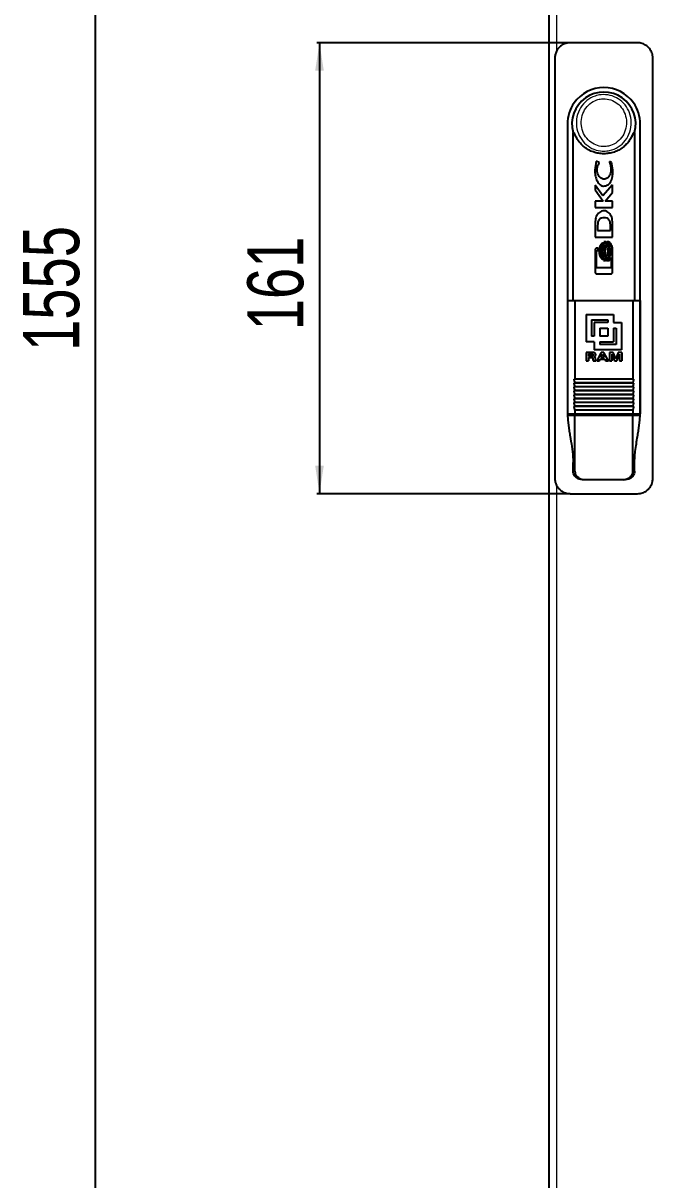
# Model space of a CAD drawing. Header units: millimetres. Extents: x -165 to 1228, y -811 to 1017.
# Drawn here: x -165.2 to 59.6, y -236.4 to 176.6 of the extents above; entities that cross this region are included whole.
import ezdxf

# ---------------------------------------------------------------- set-up
doc = ezdxf.new("R2010")
doc.units = ezdxf.units.MM
doc.layers.add('FORMAT', color=7, linetype='Continuous')
doc.styles.add('SLDTEXTSTYLE0', font='TXT', dxfattribs={"width": 0.75})
doc.dimstyles.new('SLDDIMSTYLE0', dxfattribs={"dimtxt": 20, "dimasz": 10, "dimexe": 0, "dimexo": 0.0625, "dimgap": 5, "dimtad": 2, "dimdec": 1, "dimrnd": 1e-09, "dimzin": 12, "dimdsep": 46, "dimtxsty": 'SLDTEXTSTYLE0', "dimsah": 1, "dimcen": 0.09, "dimadec": 0, "dimazin": 3, "dimtfac": 1, "dimtofl": 0, "dimtmove": 0, "dimatfit": 3, "dimfxl": 0, "dimfrac": 2, "dimtolj": 1, "dimtzin": 12, "dimarcsym": 0})

# ---------------------------------------------------------------- blocks, each defined once
blk = doc.blocks.new('_D_1')
at = {"layer": 'FORMAT'}
for p, q in [((22.59, 866.64), (-140.4, 866.64)), ((-139.4, -688.36), (-139.4, 866.64)), ((22.59, -688.36), (-140.4, -688.36))]:
    blk.add_line(p, q, dxfattribs=at)
for points in [[(-139.4, 866.64), (-140.94, 856.64), (-137.86, 856.64)], [(-139.4, -688.36), (-137.86, -678.36), (-140.94, -678.36)]]:
    blk.add_solid(points, dxfattribs=at)
at = {"layer": 'FORMAT', "insert": (-165.18, 59.58), "char_height": 20, "attachment_point": 1, "rotation": 90, "style": 'SLDTEXTSTYLE0'}
blk.add_mtext('1555', dxfattribs=at)
blk = doc.blocks.new('_D_2')
at = {"layer": 'FORMAT'}
for p, q in [((30.09, 169.64), (-60.4, 169.64)), ((-59.4, 169.64), (-59.4, 8.64)), ((30.09, 8.64), (-60.4, 8.64))]:
    blk.add_line(p, q, dxfattribs=at)
for points in [[(-59.4, 169.64), (-60.94, 159.64), (-57.86, 159.64)], [(-59.4, 8.64), (-57.86, 18.64), (-60.94, 18.64)]]:
    blk.add_solid(points, dxfattribs=at)
at = {"layer": 'FORMAT', "insert": (-85.18, 66.97), "char_height": 20, "attachment_point": 1, "rotation": 90, "style": 'SLDTEXTSTYLE0'}
blk.add_mtext('161', dxfattribs=at)

msp = doc.modelspace()

# ---------------------------------------------------------------- linework, layer by layer
at = {"color": 7, "linetype": 'Continuous', "lineweight": 25}
for p, q in [((22.6, -688.36), (22.6, 866.64)), ((54.1, 169.64), (30.1, 169.64)), ((24.6, 164.14), (24.6, 14.14)), ((59.6, 14.14), (59.6, 164.14)), ((29.1, 140.64), (29.1, 37.64)), ((55.1, 37.64), (55.1, 140.64)), ((31.1, 77.64), (31.1, 137.64)), ((31.1, 137.64), (31.1, 137.64)), ((53.1, 137.64), (53.1, 77.64)), ((53.1, 137.64), (53.1, 137.64)), ((39.4, 127.31), (38.88, 124.16)), ((40.49, 126.94), (39.4, 127.31)), ((40.49, 126.65), (40.49, 126.94)), ((44.89, 126.92), (44.09, 127.2)), ((44.09, 127.2), (44.09, 126.96)), ((45.33, 124.14), (44.89, 126.92)), ((41.74, 114.97), (38.96, 118.77)), ((38.96, 118.77), (38.96, 117.07)), ((38.96, 117.07), (41.91, 113.08)), ((45.25, 118.85), (41.74, 114.97)), ((42.6, 113.08), (45.25, 116.12)), ((45.25, 116.12), (45.25, 118.85)), ((41.91, 113.08), (38.96, 113.08)), ((38.96, 113.08), (38.96, 110.86)), ((45.25, 113.08), (42.6, 113.08)), ((45.25, 110.86), (45.25, 113.08)), ((38.96, 110.86), (45.25, 110.86)), ((38.96, 104.45), (38.96, 100.22)), ((39.92, 105.12), (39.83, 104.14)), ((39.83, 104.14), (39.83, 102.59)), ((44.47, 102.59), (44.47, 104.01)), ((45.22, 105.28), (45.05, 106.9)), ((45.25, 104.28), (45.22, 105.28)), ((45.25, 104.26), (45.25, 104.28)), ((45.25, 104.24), (45.25, 104.26)), ((45.25, 100.22), (45.25, 104.24)), ((38.96, 100.22), (45.25, 100.22)), ((39.83, 102.59), (44.47, 102.59)), ((38.96, 95.64), (38.96, 87.79)), ((39.47, 89.25), (39.47, 95.5)), ((39.47, 95.5), (40.05, 95.5)), ((40.05, 96.29), (39.62, 96.29)), ((40.05, 95.5), (40.05, 96.29)), ((42.06, 97.99), (41.83, 98.14)), ((42.8, 98.51), (42.13, 98.51)), ((42.44, 97.59), (42.2, 97.87)), ((42.54, 95.22), (42.82, 96.78)), ((42.82, 93.65), (42.54, 95.22)), ((42.82, 96.78), (42.59, 97.34)), ((43.89, 98.51), (43.2, 98.51)), ((45.25, 87.79), (45.25, 95.64)), ((41.78, 92.32), (42.04, 92.46)), ((41.98, 91.85), (42.65, 91.85)), ((42.19, 92.57), (42.44, 92.85)), ((42.59, 93.09), (42.82, 93.65)), ((43.04, 91.85), (43.74, 91.85)), ((44.76, 92.93), (44.76, 89.25)), ((44.76, 89.25), (39.47, 89.25)), ((39.62, 87.14), (44.59, 87.14)), ((29.14, 77.64), (29.14, 37.14)), ((29.14, 77.64), (31.76, 77.64)), ((31.76, 77.64), (52.45, 77.64)), ((31.76, 77.64), (31.76, 49.64)), ((52.45, 77.64), (52.45, 49.64)), ((52.45, 77.64), (55.07, 77.64)), ((55.07, 77.64), (55.07, 37.14)), ((35.76, 72.64), (45.52, 72.64)), ((35.76, 72.64), (35.76, 62.88)), ((37.71, 70.69), (37.71, 64.83)), ((37.71, 70.69), (43.57, 70.69)), ((43.57, 70.69), (43.57, 69.71)), ((45.52, 72.64), (45.52, 69.71)), ((43.57, 69.71), (38.69, 69.71)), ((38.69, 69.71), (38.69, 64.83)), ((40.64, 67.76), (40.64, 64.83)), ((40.64, 67.76), (43.57, 67.76)), ((43.57, 67.76), (43.57, 64.83)), ((45.52, 69.71), (48.45, 69.71)), ((45.52, 67.76), (45.52, 62.88)), ((45.52, 67.76), (46.49, 67.76)), ((46.49, 67.76), (46.49, 61.9)), ((48.45, 69.71), (48.45, 59.95)), ((38.69, 62.88), (35.76, 62.88)), ((38.69, 64.83), (37.71, 64.83)), ((38.69, 62.88), (38.69, 59.95)), ((43.57, 64.83), (40.64, 64.83)), ((40.64, 62.88), (40.64, 61.9)), ((40.64, 62.88), (45.52, 62.88)), ((37.82, 59.08), (35.76, 59.08)), ((35.76, 59.08), (35.76, 56.11)), ((36.64, 58.58), (36.64, 57.78)), ((36.64, 58.58), (37.71, 58.58)), ((48.45, 59.95), (38.69, 59.95)), ((41.14, 59.08), (39.61, 56.11)), ((46.49, 61.9), (40.64, 61.9)), ((41.06, 57.21), (41.66, 58.48)), ((42.16, 59.08), (41.14, 59.08)), ((41.66, 58.48), (42.25, 57.21)), ((43.72, 56.11), (42.16, 59.08)), ((45.49, 59.08), (44.18, 59.08)), ((44.18, 59.08), (44.18, 56.11)), ((45.01, 58.5), (45.01, 56.11)), ((45.01, 58.5), (45.89, 56.11)), ((46.34, 56.82), (45.49, 59.08)), ((47.19, 59.08), (46.34, 56.82)), ((46.8, 56.11), (47.68, 58.5)), ((48.52, 59.08), (47.19, 59.08)), ((47.68, 58.5), (47.68, 56.11)), ((48.52, 59.08), (48.52, 56.11)), ((35.76, 56.11), (36.64, 56.11)), ((37.67, 57.78), (36.64, 57.78)), ((36.64, 57.29), (36.64, 56.11)), ((36.64, 57.29), (37.56, 57.29)), ((38.2, 56.81), (38.21, 56.49)), ((38.34, 56.11), (39.3, 56.11)), ((39.13, 56.54), (39.11, 56.9)), ((39.13, 56.54), (39.13, 56.53)), ((39.3, 56.2), (39.3, 56.11)), ((39.61, 56.11), (40.54, 56.11)), ((40.54, 56.11), (40.82, 56.72)), ((40.82, 56.72), (42.5, 56.72)), ((42.25, 57.21), (41.06, 57.21)), ((42.5, 56.72), (42.79, 56.11)), ((42.79, 56.11), (43.72, 56.11)), ((44.18, 56.11), (45.01, 56.11)), ((45.89, 56.11), (46.8, 56.11)), ((47.68, 56.11), (48.52, 56.11)), ((31.5, 49.54), (31.71, 49.54)), ((52.5, 49.54), (31.71, 49.54)), ((52.5, 48.14), (31.71, 48.14)), ((52.5, 46.74), (31.71, 46.74)), ((52.5, 49.54), (52.7, 49.54)), ((52.5, 45.34), (31.71, 45.34)), ((52.5, 43.94), (31.71, 43.94)), ((52.5, 42.54), (31.71, 42.54)), ((52.5, 41.14), (31.71, 41.14)), ((52.5, 39.74), (31.71, 39.74)), ((31.76, 38.44), (31.76, 37.14)), ((52.45, 38.44), (52.45, 37.14)), ((29.14, 37.14), (31.76, 37.14)), ((29.14, 36.64), (31.76, 36.64)), ((31.1, 36.64), (31.1, 37.14)), ((31.76, 37.14), (52.45, 37.14)), ((31.76, 16.64), (31.76, 36.64)), ((31.76, 36.64), (52.45, 36.64)), ((52.45, 37.14), (55.07, 37.14)), ((52.45, 16.64), (52.45, 36.64)), ((52.45, 36.64), (55.07, 36.64)), ((53.1, 37.14), (53.1, 36.64)), ((31.14, 16.64), (31.14, 19.73)), ((53.06, 16.64), (53.06, 19.73)), ((35.37, 13.64), (34.44, 13.64)), ((48.83, 13.64), (35.37, 13.64)), ((49.76, 13.64), (48.83, 13.64)), ((30.1, 8.64), (54.1, 8.64))]:
    msp.add_line(p, q, dxfattribs=at)
at = {"color": 8, "linetype": 'Continuous', "lineweight": 18}
for p, q in [((25.2, 864.04), (25.2, 166.63)), ((31.76, 49.64), (52.45, 49.64)), ((31.14, 16.64), (31.76, 16.64)), ((52.45, 16.64), (53.06, 16.64)), ((25.2, 11.67), (25.2, -685.76))]:
    msp.add_line(p, q, dxfattribs=at)
at = {"color": 7, "linetype": 'Continuous', "lineweight": 25}
for centre, radius, start, end in [((42.1, 140.64), 13, 35.3944, 144.6056), ((42.1, 140.64), 11.4, 344.7449, 195.2575), ((42.1, 140.64), 13, 144.6056, 180), ((42.1, 140.64), 13, 0, 35.3944), ((42.1, 37.64), 13, 180, 184.4117), ((42.1, 37.64), 13, 355.5883, 0)]:
    msp.add_arc(centre, radius, start, end, dxfattribs=at)
for points, knots in [([(30.1, 169.64), (29.95, 169.64), (29.64, 169.63), (29.19, 169.57), (28.73, 169.47), (28.33, 169.35), (27.91, 169.19), (27.49, 168.99), (27.05, 168.72), (26.67, 168.45), (26.25, 168.08), (25.83, 167.63), (25.47, 167.12), (25.16, 166.58), (24.91, 166.01), (24.76, 165.46), (24.66, 164.95), (24.61, 164.55), (24.6, 164.24), (24.6, 164.14)], [0, 0, 0, 0, 0.052878, 0.106251, 0.160272, 0.214807, 0.251149, 0.317725, 0.375072, 0.429607, 0.479319, 0.56971, 0.644346, 0.694058, 0.784449, 0.859086, 0.894133, 0.964575, 1, 1, 1, 1]), ([(59.6, 164.14), (59.59, 164.44), (59.56, 165.06), (59.32, 165.96), (58.94, 166.81), (58.42, 167.58), (57.78, 168.26), (57.04, 168.82), (56.21, 169.25), (55.42, 169.5), (54.71, 169.62), (54.31, 169.63), (54.1, 169.64)], [0, 0, 0, 0, 0.105841, 0.214751, 0.320592, 0.429503, 0.535345, 0.644257, 0.7501, 0.859012, 0.929074, 1, 1, 1, 1]), ([(53.1, 137.64), (53.07, 137.55), (53, 137.36), (52.86, 137.33), (52.74, 137.36), (52.69, 137.42), (52.66, 137.41), (52.63, 137.38), (52.55, 137.23), (52.39, 136.86), (52.14, 136.28), (51.68, 135.39), (51, 134.33), (49.94, 133.13), (48.62, 132.02), (47.05, 131.09), (45.32, 130.42), (43.49, 130.05), (41.6, 129.97), (39.74, 130.21), (37.92, 130.75), (36.24, 131.59), (34.71, 132.7), (33.55, 133.9), (32.71, 135.08), (32.21, 135.97), (31.87, 136.73), (31.7, 137.14), (31.59, 137.35), (31.55, 137.4), (31.53, 137.42), (31.5, 137.41), (31.41, 137.34), (31.29, 137.33), (31.18, 137.43), (31.13, 137.57), (31.1, 137.64)], [0, 0, 0, 0, 0.029866, 0.060771, 0.080581, 0.084244, 0.085862, 0.08847, 0.091879, 0.103764, 0.126235, 0.148889, 0.193609, 0.239219, 0.292874, 0.34803, 0.402686, 0.458886, 0.514249, 0.571205, 0.626758, 0.683939, 0.739166, 0.796042, 0.832708, 0.869862, 0.888172, 0.906854, 0.910284, 0.912985, 0.914825, 0.916689, 0.924521, 0.95598, 0.977796, 1, 1, 1, 1]), ([(38.88, 124.16), (38.9, 123.57), (38.96, 122.39), (39.46, 120.68), (40.2, 119.37), (41.02, 118.71), (41.58, 118.49), (41.87, 118.46), (42.02, 118.45)], [0, 0, 0, 0, 0.250282, 0.499393, 0.748791, 0.874699, 0.937286, 1, 1, 1, 1]), ([(39.7, 124.22), (39.73, 124.65), (39.79, 125.53), (40.26, 126.28), (40.49, 126.65)], [0, 0, 0, 0, 0.500963, 1, 1, 1, 1]), ([(42.17, 120.96), (41.98, 120.97), (41.61, 121.01), (41.1, 121.26), (40.65, 121.62), (40.18, 122.21), (39.78, 123.09), (39.73, 123.84), (39.7, 124.22)], [0, 0, 0, 0, 0.124416, 0.248357, 0.373982, 0.500169, 0.7494, 1, 1, 1, 1]), ([(42.02, 118.45), (42.33, 118.48), (42.94, 118.53), (43.77, 119), (44.38, 119.7), (44.93, 120.8), (45.27, 122.3), (45.31, 123.52), (45.33, 124.14)], [0, 0, 0, 0, 0.125262, 0.250124, 0.375384, 0.500707, 0.750322, 1, 1, 1, 1]), ([(44.64, 124.22), (44.62, 123.84), (44.56, 123.09), (44.16, 122.22), (43.7, 121.63), (43.26, 121.26), (42.74, 121.01), (42.36, 120.97), (42.17, 120.96)], [0, 0, 0, 0, 0.249965, 0.497821, 0.623014, 0.748581, 0.874284, 1, 1, 1, 1]), ([(44.09, 126.96), (44.25, 126.52), (44.58, 125.63), (44.62, 124.69), (44.64, 124.22)], [0, 0, 0, 0, 0.500084, 1, 1, 1, 1]), ([(39.61, 107.99), (39.48, 107.71), (39.22, 107.17), (39.02, 105.96), (38.98, 105.06), (38.96, 104.45)], [0, 0, 0, 0, 0.249362, 0.499672, 1, 1, 1, 1]), ([(45.05, 106.9), (44.96, 107.2), (44.78, 107.79), (44.26, 108.59), (43.58, 109.22), (42.72, 109.63), (41.77, 109.67), (40.87, 109.36), (40.14, 108.76), (39.79, 108.25), (39.61, 107.99)], [0, 0, 0, 0, 0.125557, 0.25014, 0.375477, 0.500068, 0.624419, 0.749377, 0.874071, 1, 1, 1, 1]), ([(42.12, 107.14), (41.84, 107.13), (41.41, 107.12), (40.87, 106.94), (40.52, 106.69), (40.27, 106.34), (40.06, 105.81), (39.97, 105.4), (39.92, 105.12)], [0, 0, 0, 0, 0.249432, 0.37514, 0.499356, 0.623458, 0.749245, 1, 1, 1, 1]), ([(44.47, 104.01), (44.46, 104.38), (44.44, 105.13), (44.24, 106.08), (43.76, 106.69), (43.09, 107.09), (42.51, 107.12), (42.12, 107.14)], [0, 0, 0, 0, 0.248427, 0.497372, 0.622903, 0.74851, 1, 1, 1, 1]), ([(39.62, 96.29), (39.53, 96.28), (39.36, 96.26), (39.14, 96.11), (39.02, 95.93), (38.96, 95.76), (38.96, 95.68), (38.96, 95.64)], [0, 0, 0, 0, 0.249445, 0.498999, 0.74851, 0.873859, 1, 1, 1, 1]), ([(41.83, 98.14), (41.7, 98.07), (41.44, 97.95), (41.03, 97.54), (40.68, 96.91), (40.43, 96.08), (40.4, 95.5), (40.38, 95.22)], [0, 0, 0, 0, 0.1246, 0.248977, 0.500405, 0.749333, 1, 1, 1, 1]), ([(40.38, 95.22), (40.4, 94.94), (40.42, 94.38), (40.67, 93.56), (41.01, 92.93), (41.4, 92.52), (41.65, 92.39), (41.78, 92.32)], [0, 0, 0, 0, 0.248731, 0.497377, 0.750528, 0.875233, 1, 1, 1, 1]), ([(40.89, 95.22), (40.94, 95.74), (41.01, 96.51), (41.47, 97.48), (41.86, 97.82), (42.06, 97.99)], [0, 0, 0, 0, 0.4989654, 0.749922, 1, 1, 1, 1]), ([(42.04, 92.46), (41.85, 92.63), (41.46, 92.97), (41.01, 93.93), (40.94, 94.7), (40.89, 95.22)], [0, 0, 0, 0, 0.249575, 0.500842, 1, 1, 1, 1]), ([(42.2, 97.87), (42.03, 97.69), (41.7, 97.34), (41.3, 96.43), (41.24, 95.7), (41.2, 95.22)], [0, 0, 0, 0, 0.2501927, 0.5001584, 1, 1, 1, 1]), ([(41.2, 95.22), (41.24, 94.73), (41.3, 94.01), (41.69, 93.1), (42.02, 92.75), (42.19, 92.57)], [0, 0, 0, 0, 0.499584, 0.749527, 1, 1, 1, 1]), ([(41.71, 95.22), (41.73, 95.64), (41.78, 96.27), (42.07, 97.07), (42.32, 97.42), (42.44, 97.59)], [0, 0, 0, 0, 0.50146, 0.750257, 1, 1, 1, 1]), ([(42.44, 92.85), (42.32, 93.02), (42.08, 93.37), (41.78, 94.17), (41.74, 94.8), (41.71, 95.22)], [0, 0, 0, 0, 0.2508953, 0.500775, 1, 1, 1, 1]), ([(43.47, 95.22), (43.42, 94.57), (43.35, 93.6), (42.83, 92.58), (42.41, 92.08), (42.12, 91.93), (41.98, 91.85)], [0, 0, 0, 0, 0.497146, 0.748374, 0.87465, 1, 1, 1, 1]), ([(42.59, 97.34), (42.42, 97.01), (42.08, 96.34), (42.05, 95.59), (42.03, 95.22)], [0, 0, 0, 0, 0.498433, 1, 1, 1, 1]), ([(42.03, 95.22), (42.05, 94.84), (42.08, 94.09), (42.42, 93.42), (42.59, 93.09)], [0, 0, 0, 0, 0.501471, 1, 1, 1, 1]), ([(42.13, 98.51), (42.26, 98.43), (42.52, 98.25), (42.89, 97.75), (43.36, 96.77), (43.42, 95.84), (43.47, 95.22)], [0, 0, 0, 0, 0.1256783, 0.2511395, 0.5015899, 1, 1, 1, 1]), ([(42.65, 91.85), (42.79, 91.93), (43.08, 92.08), (43.5, 92.58), (44.02, 93.6), (44.09, 94.57), (44.14, 95.22)], [0, 0, 0, 0, 0.125292, 0.251009, 0.501049, 1, 1, 1, 1]), ([(44.14, 95.22), (44.1, 95.83), (44.03, 96.76), (43.56, 97.75), (43.19, 98.25), (42.93, 98.43), (42.8, 98.51)], [0, 0, 0, 0, 0.496168, 0.747703, 0.874111, 1, 1, 1, 1]), ([(44.54, 95.22), (44.49, 94.57), (44.41, 93.6), (43.9, 92.58), (43.48, 92.08), (43.19, 91.93), (43.04, 91.85)], [0, 0, 0, 0, 0.497154, 0.74838, 0.874653, 1, 1, 1, 1]), ([(43.2, 98.51), (43.32, 98.43), (43.58, 98.25), (43.96, 97.75), (44.42, 96.77), (44.49, 95.84), (44.54, 95.22)], [0, 0, 0, 0, 0.125677, 0.251137, 0.501585, 1, 1, 1, 1]), ([(45.25, 95.64), (45.22, 95.91), (45.18, 96.45), (44.88, 97.23), (44.56, 97.83), (44.23, 98.28), (44.01, 98.43), (43.89, 98.51)], [0, 0, 0, 0, 0.249822, 0.49931, 0.748741, 0.874879, 1, 1, 1, 1]), ([(43.74, 91.85), (43.86, 91.91), (44.08, 92.02), (44.45, 92.37), (44.64, 92.71), (44.76, 92.93)], [0, 0, 0, 0, 0.248111, 0.495863, 1, 1, 1, 1]), ([(38.96, 87.79), (38.96, 87.75), (38.96, 87.66), (39.02, 87.5), (39.14, 87.32), (39.36, 87.17), (39.53, 87.15), (39.62, 87.14)], [0, 0, 0, 0, 0.125388, 0.250591, 0.500192, 0.749805, 1, 1, 1, 1]), ([(44.59, 87.14), (44.67, 87.15), (44.84, 87.17), (45.06, 87.32), (45.19, 87.5), (45.24, 87.66), (45.24, 87.75), (45.25, 87.79)], [0, 0, 0, 0, 0.249437, 0.498997, 0.748516, 0.87386, 1, 1, 1, 1]), ([(38.35, 58.18), (38.35, 58.14), (38.34, 58.06), (38.29, 57.96), (38.2, 57.88), (37.99, 57.79), (37.8, 57.79), (37.67, 57.78)], [0, 0, 0, 0, 0.144848, 0.259554, 0.374146, 0.548842, 1, 1, 1, 1]), ([(37.71, 58.58), (37.84, 58.58), (38.02, 58.57), (38.22, 58.47), (38.3, 58.38), (38.34, 58.28), (38.35, 58.21), (38.35, 58.18)], [0, 0, 0, 0, 0.464779, 0.639498, 0.766783, 0.894486, 1, 1, 1, 1]), ([(39.23, 58.24), (39.22, 58.33), (39.2, 58.5), (39.09, 58.71), (38.9, 58.88), (38.48, 59.06), (38.1, 59.07), (37.82, 59.08)], [0, 0, 0, 0, 0.149141, 0.264134, 0.378852, 0.560232, 1, 1, 1, 1]), ([(38.59, 57.55), (38.7, 57.58), (38.88, 57.63), (39.09, 57.8), (39.2, 57.99), (39.22, 58.15), (39.23, 58.23), (39.23, 58.24)], [0, 0, 0, 0, 0.331473, 0.546481, 0.762526, 0.960277, 1, 1, 1, 1]), ([(37.56, 57.29), (37.68, 57.29), (37.83, 57.28), (38.01, 57.22), (38.09, 57.16), (38.16, 57.05), (38.19, 56.93), (38.19, 56.84), (38.2, 56.81)], [0, 0, 0, 0, 0.362307, 0.499762, 0.603895, 0.707751, 0.888159, 1, 1, 1, 1]), ([(38.21, 56.49), (38.22, 56.45), (38.22, 56.38), (38.25, 56.26), (38.29, 56.17), (38.34, 56.12), (38.34, 56.11)], [0, 0, 0, 0, 0.2561394, 0.5126978, 0.9190221, 1, 1, 1, 1]), ([(39.11, 56.9), (39.1, 57), (39.09, 57.16), (38.98, 57.36), (38.81, 57.48), (38.67, 57.52), (38.59, 57.55)], [0, 0, 0, 0, 0.336422, 0.52346, 0.710673, 1, 1, 1, 1]), ([(39.3, 56.2), (39.28, 56.21), (39.23, 56.24), (39.17, 56.32), (39.14, 56.42), (39.13, 56.49), (39.13, 56.53)], [0, 0, 0, 0, 0.20263, 0.420406, 0.728008, 1, 1, 1, 1]), ([(31.71, 49.54), (31.71, 49.54), (31.73, 49.54), (31.74, 49.57), (31.75, 49.6), (31.76, 49.62), (31.76, 49.64), (31.76, 49.64)], [0, 0, 0, 0, 0.295691, 0.568687, 0.759853, 0.951912, 1, 1, 1, 1]), ([(52.45, 49.64), (52.45, 49.63), (52.45, 49.61), (52.45, 49.58), (52.46, 49.56), (52.48, 49.54), (52.49, 49.54), (52.5, 49.54)], [0, 0, 0, 0, 0.1717087, 0.3429843, 0.5250053, 0.735802, 1, 1, 1, 1]), ([(31.76, 48.24), (31.71, 48.46), (31.65, 48.78), (31.56, 49.21), (31.52, 49.43), (31.5, 49.54)], [0, 0, 0, 0, 0.499993, 0.749996, 1, 1, 1, 1]), ([(31.76, 46.84), (31.71, 47.06), (31.65, 47.38), (31.56, 47.81), (31.52, 48.03), (31.5, 48.14)], [0, 0, 0, 0, 0.499993, 0.749996, 1, 1, 1, 1]), ([(31.76, 45.44), (31.71, 45.66), (31.65, 45.98), (31.56, 46.41), (31.52, 46.63), (31.5, 46.74)], [0, 0, 0, 0, 0.499993, 0.749996, 1, 1, 1, 1]), ([(31.71, 48.14), (31.71, 48.14), (31.73, 48.14), (31.74, 48.17), (31.75, 48.2), (31.76, 48.22), (31.76, 48.24), (31.76, 48.24)], [0, 0, 0, 0, 0.295691, 0.568687, 0.759853, 0.951912, 1, 1, 1, 1]), ([(31.71, 46.74), (31.71, 46.74), (31.73, 46.74), (31.74, 46.77), (31.75, 46.8), (31.76, 46.82), (31.76, 46.84), (31.76, 46.84)], [0, 0, 0, 0, 0.2956914, 0.5686867, 0.7598531, 0.9519121, 1, 1, 1, 1]), ([(31.71, 45.34), (31.71, 45.34), (31.73, 45.34), (31.74, 45.37), (31.75, 45.4), (31.76, 45.42), (31.76, 45.44), (31.76, 45.44)], [0, 0, 0, 0, 0.2956914, 0.5686867, 0.7598531, 0.9519121, 1, 1, 1, 1]), ([(52.45, 48.24), (50.52, 48.24), (46.67, 48.24), (39.75, 48.24), (34.79, 48.24), (31.76, 48.24)], [0, 0, 0, 0, 0.280051, 0.560047, 1, 1, 1, 1]), ([(52.45, 46.84), (50.52, 46.84), (46.67, 46.84), (39.75, 46.84), (34.79, 46.84), (31.76, 46.84)], [0, 0, 0, 0, 0.280051, 0.560047, 1, 1, 1, 1]), ([(52.45, 45.44), (50.52, 45.44), (46.67, 45.44), (39.75, 45.44), (34.79, 45.44), (31.76, 45.44)], [0, 0, 0, 0, 0.280051, 0.560047, 1, 1, 1, 1]), ([(52.7, 49.54), (52.68, 49.43), (52.63, 49.16), (52.54, 48.73), (52.48, 48.4), (52.45, 48.24)], [0, 0, 0, 0, 0.249996, 0.624995, 1, 1, 1, 1]), ([(52.45, 48.24), (52.45, 48.23), (52.45, 48.21), (52.45, 48.18), (52.46, 48.16), (52.48, 48.14), (52.49, 48.14), (52.5, 48.14)], [0, 0, 0, 0, 0.171709, 0.342984, 0.525005, 0.735802, 1, 1, 1, 1]), ([(52.7, 48.14), (52.68, 48.03), (52.63, 47.76), (52.54, 47.33), (52.48, 47), (52.45, 46.84)], [0, 0, 0, 0, 0.249996, 0.624995, 1, 1, 1, 1]), ([(52.45, 46.84), (52.45, 46.83), (52.45, 46.81), (52.45, 46.78), (52.46, 46.76), (52.48, 46.74), (52.49, 46.74), (52.5, 46.74)], [0, 0, 0, 0, 0.1717087, 0.3429843, 0.5250053, 0.735802, 1, 1, 1, 1]), ([(52.7, 46.74), (52.68, 46.63), (52.63, 46.36), (52.54, 45.93), (52.48, 45.6), (52.45, 45.44)], [0, 0, 0, 0, 0.249996, 0.624995, 1, 1, 1, 1]), ([(52.45, 45.44), (52.45, 45.43), (52.45, 45.41), (52.45, 45.38), (52.46, 45.36), (52.48, 45.34), (52.49, 45.34), (52.5, 45.34)], [0, 0, 0, 0, 0.171709, 0.342984, 0.525005, 0.735802, 1, 1, 1, 1]), ([(31.76, 44.04), (31.71, 44.26), (31.65, 44.58), (31.56, 45.01), (31.52, 45.23), (31.5, 45.34)], [0, 0, 0, 0, 0.499993, 0.749996, 1, 1, 1, 1]), ([(31.76, 42.64), (31.71, 42.86), (31.65, 43.18), (31.56, 43.61), (31.52, 43.83), (31.5, 43.94)], [0, 0, 0, 0, 0.4999933, 0.7499958, 1, 1, 1, 1]), ([(31.76, 41.24), (31.71, 41.46), (31.65, 41.78), (31.56, 42.21), (31.52, 42.43), (31.5, 42.54)], [0, 0, 0, 0, 0.499993, 0.749996, 1, 1, 1, 1]), ([(31.71, 43.94), (31.71, 43.94), (31.73, 43.94), (31.74, 43.97), (31.75, 44), (31.76, 44.02), (31.76, 44.04), (31.76, 44.04)], [0, 0, 0, 0, 0.295691, 0.568687, 0.759853, 0.951912, 1, 1, 1, 1]), ([(31.71, 42.54), (31.71, 42.54), (31.73, 42.54), (31.74, 42.57), (31.75, 42.6), (31.76, 42.62), (31.76, 42.64), (31.76, 42.64)], [0, 0, 0, 0, 0.295691, 0.568687, 0.759853, 0.951912, 1, 1, 1, 1]), ([(52.45, 44.04), (50.52, 44.04), (46.67, 44.04), (39.75, 44.04), (34.79, 44.04), (31.76, 44.04)], [0, 0, 0, 0, 0.280051, 0.560047, 1, 1, 1, 1]), ([(52.45, 42.64), (50.52, 42.64), (46.67, 42.64), (39.75, 42.64), (34.79, 42.64), (31.76, 42.64)], [0, 0, 0, 0, 0.2800507, 0.5600468, 1, 1, 1, 1]), ([(52.7, 45.34), (52.68, 45.23), (52.63, 44.96), (52.54, 44.53), (52.48, 44.2), (52.45, 44.04)], [0, 0, 0, 0, 0.249996, 0.6249953, 1, 1, 1, 1]), ([(52.45, 44.04), (52.45, 44.03), (52.45, 44.01), (52.45, 43.98), (52.46, 43.96), (52.48, 43.94), (52.49, 43.94), (52.5, 43.94)], [0, 0, 0, 0, 0.171709, 0.342984, 0.525005, 0.735802, 1, 1, 1, 1]), ([(52.7, 43.94), (52.68, 43.83), (52.63, 43.56), (52.54, 43.13), (52.48, 42.8), (52.45, 42.64)], [0, 0, 0, 0, 0.249996, 0.624995, 1, 1, 1, 1]), ([(52.45, 42.64), (52.45, 42.63), (52.45, 42.61), (52.45, 42.58), (52.46, 42.56), (52.48, 42.54), (52.49, 42.54), (52.5, 42.54)], [0, 0, 0, 0, 0.171709, 0.342984, 0.525005, 0.735802, 1, 1, 1, 1]), ([(52.7, 42.54), (52.68, 42.43), (52.63, 42.16), (52.54, 41.73), (52.48, 41.4), (52.45, 41.24)], [0, 0, 0, 0, 0.249996, 0.624995, 1, 1, 1, 1]), ([(31.76, 39.84), (31.71, 40.06), (31.65, 40.38), (31.56, 40.81), (31.52, 41.03), (31.5, 41.14)], [0, 0, 0, 0, 0.499993, 0.749996, 1, 1, 1, 1]), ([(31.76, 38.44), (31.71, 38.66), (31.65, 38.98), (31.56, 39.41), (31.52, 39.63), (31.5, 39.74)], [0, 0, 0, 0, 0.499993, 0.749996, 1, 1, 1, 1]), ([(31.71, 41.14), (31.71, 41.14), (31.73, 41.14), (31.74, 41.17), (31.75, 41.2), (31.76, 41.22), (31.76, 41.24), (31.76, 41.24)], [0, 0, 0, 0, 0.295691, 0.568687, 0.759853, 0.951912, 1, 1, 1, 1]), ([(31.71, 39.74), (31.71, 39.74), (31.73, 39.74), (31.74, 39.77), (31.75, 39.8), (31.76, 39.82), (31.76, 39.84), (31.76, 39.84)], [0, 0, 0, 0, 0.295691, 0.568687, 0.759853, 0.951912, 1, 1, 1, 1]), ([(52.45, 41.24), (50.52, 41.24), (46.67, 41.24), (39.75, 41.24), (34.79, 41.24), (31.76, 41.24)], [0, 0, 0, 0, 0.280051, 0.560047, 1, 1, 1, 1]), ([(52.45, 39.84), (50.52, 39.84), (46.67, 39.84), (39.75, 39.84), (34.79, 39.84), (31.76, 39.84)], [0, 0, 0, 0, 0.280051, 0.560047, 1, 1, 1, 1]), ([(52.45, 38.44), (50.52, 38.44), (46.67, 38.44), (39.75, 38.44), (34.79, 38.44), (31.76, 38.44)], [0, 0, 0, 0, 0.280051, 0.560047, 1, 1, 1, 1]), ([(52.45, 41.24), (52.45, 41.23), (52.45, 41.21), (52.45, 41.18), (52.46, 41.16), (52.48, 41.14), (52.49, 41.14), (52.5, 41.14)], [0, 0, 0, 0, 0.171709, 0.342984, 0.525005, 0.735802, 1, 1, 1, 1]), ([(52.7, 41.14), (52.68, 41.03), (52.63, 40.76), (52.54, 40.33), (52.48, 40), (52.45, 39.84)], [0, 0, 0, 0, 0.249996, 0.624995, 1, 1, 1, 1]), ([(52.45, 39.84), (52.45, 39.83), (52.45, 39.81), (52.45, 39.78), (52.46, 39.76), (52.48, 39.74), (52.49, 39.74), (52.5, 39.74)], [0, 0, 0, 0, 0.171709, 0.342984, 0.525005, 0.735802, 1, 1, 1, 1]), ([(52.7, 39.74), (52.68, 39.63), (52.63, 39.36), (52.54, 38.93), (52.48, 38.6), (52.45, 38.44)], [0, 0, 0, 0, 0.249996, 0.624995, 1, 1, 1, 1]), ([(29.14, 36.64), (29.18, 36.01), (29.28, 34.75), (29.5, 32.9), (29.76, 31.02), (29.97, 29.73), (30.07, 29.09)], [0, 0, 0, 0, 0.249645, 0.499697, 0.749684, 1, 1, 1, 1]), ([(54.13, 29.09), (54.23, 29.73), (54.44, 31.01), (54.71, 32.89), (54.93, 34.74), (55.02, 36.01), (55.07, 36.64)], [0, 0, 0, 0, 0.249412, 0.4992255, 0.7495239, 1, 1, 1, 1]), ([(30.07, 29.09), (30.27, 27.92), (30.66, 25.55), (31.08, 22.35), (31.13, 20.35), (31.14, 19.73)], [0, 0, 0, 0, 0.401015, 0.812371, 1, 1, 1, 1]), ([(53.06, 19.73), (53.08, 20.4), (53.11, 21.75), (53.34, 24.02), (53.7, 26.5), (53.99, 28.22), (54.13, 29.09)], [0, 0, 0, 0, 0.200882, 0.40717, 0.701581, 1, 1, 1, 1]), ([(34.44, 13.64), (34.04, 13.68), (33.23, 13.75), (32.18, 14.36), (31.45, 15.23), (31.17, 16.05), (31.15, 16.51), (31.14, 16.64)], [0, 0, 0, 0, 0.244194, 0.488981, 0.716656, 0.923156, 1, 1, 1, 1]), ([(31.76, 16.64), (31.79, 16.34), (31.85, 15.75), (32.32, 14.96), (33.03, 14.29), (34.02, 13.8), (34.85, 13.65), (35.32, 13.64), (35.37, 13.64)], [0, 0, 0, 0, 0.169896, 0.33938, 0.519039, 0.726848, 0.970472, 1, 1, 1, 1]), ([(48.83, 13.64), (49.34, 13.69), (50.25, 13.78), (51.37, 14.41), (52.1, 15.23), (52.41, 16.02), (52.44, 16.5), (52.45, 16.64)], [0, 0, 0, 0, 0.292704, 0.526599, 0.722431, 0.919267, 1, 1, 1, 1]), ([(53.06, 16.64), (53.03, 16.32), (52.97, 15.69), (52.47, 14.84), (51.73, 14.17), (50.8, 13.72), (50.1, 13.67), (49.76, 13.64)], [0, 0, 0, 0, 0.1918411, 0.383469, 0.5809611, 0.7934617, 1, 1, 1, 1]), ([(24.6, 14.14), (24.61, 13.99), (24.61, 13.68), (24.67, 13.22), (24.77, 12.77), (24.9, 12.33), (25.11, 11.81), (25.4, 11.26), (25.76, 10.75), (26.16, 10.29), (26.62, 9.87), (27.09, 9.53), (27.53, 9.27), (27.95, 9.07), (28.43, 8.89), (28.84, 8.78), (29.29, 8.69), (29.7, 8.65), (30, 8.64), (30.1, 8.64)], [0, 0, 0, 0, 0.052877, 0.106249, 0.160269, 0.214803, 0.264514, 0.354903, 0.429539, 0.47925, 0.569641, 0.644277, 0.680619, 0.747195, 0.804542, 0.859077, 0.894126, 0.964573, 1, 1, 1, 1]), ([(54.1, 8.64), (54.41, 8.65), (55.03, 8.68), (55.92, 8.92), (56.78, 9.3), (57.55, 9.82), (58.23, 10.46), (58.78, 11.2), (59.21, 12.03), (59.46, 12.82), (59.58, 13.53), (59.6, 13.94), (59.6, 14.14)], [0, 0, 0, 0, 0.105843, 0.214755, 0.320598, 0.429511, 0.535354, 0.644266, 0.750109, 0.859021, 0.929078, 1, 1, 1, 1])]:
    msp.add_open_spline(points, degree=3, knots=knots, dxfattribs=at)
at = {"color": 8, "linetype": 'Continuous', "lineweight": 18}
for points, knots in [([(42.1, 130.94), (41.7, 130.96), (40.24, 131.01), (37.77, 131.79), (35.11, 133.71), (33.17, 136.46), (32.18, 139.75), (32.32, 143.25), (33.62, 146.52), (35.92, 149.13), (38.59, 150.59), (41.45, 151.21), (44.36, 151.03), (47.37, 149.76), (49.83, 147.56), (51.48, 144.63), (52.1, 141.23), (51.58, 137.75), (49.93, 134.63), (47.36, 132.29), (44.58, 131.1), (42.79, 130.99), (42.1, 130.94)], [0, 0, 0, 0, 0.01915, 0.070299, 0.121827, 0.174622, 0.228963, 0.28448, 0.340377, 0.39571, 0.449678, 0.484245, 0.535714, 0.587166, 0.639036, 0.692345, 0.747141, 0.802884, 0.858699, 0.913653, 0.967076, 1, 1, 1, 1]), ([(42.1, 132.58), (42.67, 132.61), (44.15, 132.71), (46.45, 133.72), (48.56, 135.7), (49.92, 138.34), (50.35, 141.28), (49.83, 144.14), (48.48, 146.62), (46.46, 148.48), (43.97, 149.56), (41.56, 149.72), (39.2, 149.19), (36.99, 147.95), (35.1, 145.74), (34.04, 142.98), (33.92, 140.03), (34.73, 137.25), (36.33, 134.93), (38.52, 133.3), (40.57, 132.64), (41.77, 132.59), (42.1, 132.58)], [0, 0, 0, 0, 0.032506, 0.085412, 0.140305, 0.196499, 0.252896, 0.308321, 0.361968, 0.413756, 0.464741, 0.515546, 0.549704, 0.603293, 0.658705, 0.7151, 0.771298, 0.826196, 0.879196, 0.930504, 0.981097, 1, 1, 1, 1])]:
    msp.add_open_spline(points, degree=3, knots=knots, dxfattribs=at)

# ---------------------------------------------------------------- dimensions: what is measured, and where the dimension line sits
at = {"layer": 'FORMAT'}
for base, p1, p2, picture, middle in [((-139.4, 866.64), (22.6, -688.36), (22.6, 866.64), '_D_1', (-139.4, 89.14)), ((-59.4, 8.64), (30.1, 169.64), (30.1, 8.64), '_D_2', (-59.4, 89.14))]:
    dim = msp.add_linear_dim(base=base, p1=p1, p2=p2, angle=90, dimstyle='SLDDIMSTYLE0', dxfattribs=at)
    dim.commit()
    dim.dimension.update_dxf_attribs({"geometry": picture, "text_midpoint": middle, "dimtype": 160})

doc.saveas('drawing.dxf')
